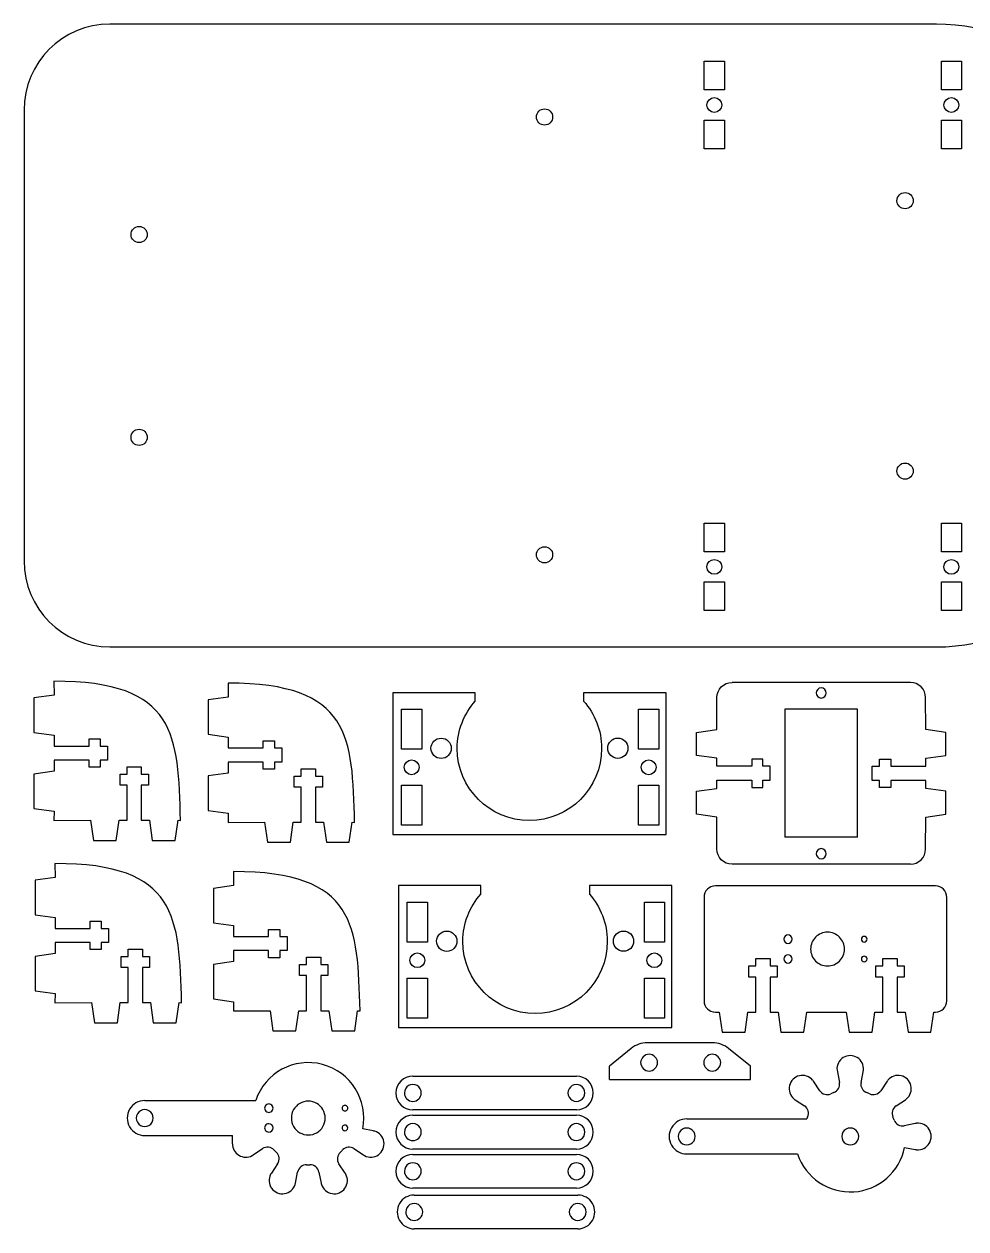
# Model space of a CAD drawing. Extents: x 4 to 392, y 56 to 295.
# Drawn here: x 4 to 189.8, y 55.8 to 293.5 of the extents above; entities that cross this region are included whole.
import ezdxf

# ---------------------------------------------------------------- set-up
doc = ezdxf.new("R2010")
doc.units = 0
doc.layers.get('0').update_dxf_attribs({"linetype": 'CONTINUOUS'})

msp = doc.modelspace()

# ---------------------------------------------------------------- linework, layer by layer
at = {"color": 7}
for points in [[(20.956439, 293.491315), (20.956439, 293.491315)], [(142.147037, 286.171994), (142.147037, 280.517844), (138.185111, 280.517844), (138.185111, 286.171994), (142.147037, 286.171994)], [(188.90942, 286.171994), (188.90942, 280.517844), (184.947494, 280.517844), (184.947494, 286.171994), (188.90942, 286.171994)], [(4.023105, 276.505064), (4.023105, 187.622703)], [(140.166068, 276.068653), (140.166068, 276.068653)], [(186.928452, 276.068653), (186.928452, 276.068653)], [(108.27872, 275.165407), (108.27872, 275.165407), (108.27872, 275.165407)], [(142.147037, 274.55866), (142.147037, 268.904513), (138.185111, 268.904513), (138.185111, 274.55866), (142.147037, 274.55866)], [(188.90942, 274.55866), (188.90942, 268.904513), (184.947494, 268.904513), (184.947494, 274.55866), (188.90942, 274.55866)], [(179.398709, 258.655407), (179.398709, 258.655407), (179.398709, 258.655407)], [(26.713857, 250.385407), (26.713857, 250.385407)], [(26.713857, 210.385399), (26.713857, 210.385399)], [(179.398709, 205.315408), (179.398709, 205.315408), (179.398709, 205.315408)], [(142.147037, 195.06936), (142.147037, 189.41521), (138.185111, 189.41521), (138.185111, 195.06936), (142.147037, 195.06936)], [(188.90942, 195.06936), (188.90942, 189.41521), (184.947494, 189.41521), (184.947494, 195.06936), (188.90942, 195.06936)], [(108.27872, 188.805409), (108.27872, 188.805409)], [(108.27872, 188.805409), (108.27872, 188.805409)], [(142.147037, 183.456025), (142.147037, 177.801878), (138.185111, 177.801878), (138.185111, 183.456025), (142.147037, 183.456025)], [(140.166068, 184.966019), (140.166068, 184.966019)], [(188.90942, 183.456025), (188.90942, 177.801878), (184.947494, 177.801878), (184.947494, 183.456025), (188.90942, 183.456025)], [(186.928452, 184.966019), (186.928452, 184.966019)], [(9.898436, 163.875351), (9.926726, 161.129803), (5.966798, 160.565358), (5.966798, 153.783206), (9.926726, 153.218761), (9.926636, 151.084456), (16.84999, 151.084456), (16.84999, 152.486747), (19.046031, 152.486747), (19.046031, 151.084456), (20.49242, 151.084456), (20.49242, 148.288692), (19.046031, 148.288692), (19.046031, 146.8864), (16.84999, 146.8864), (16.84999, 148.288692), (9.926636, 148.288692), (9.926636, 146.127843), (5.966798, 145.563483), (5.966798, 138.781334), (9.926726, 138.216889), (9.898436, 136.411897), (17.121569, 136.437269), (17.686014, 132.477336), (22.210389, 132.477336), (22.774833, 136.437269), (24.344694, 136.437179), (24.344694, 143.360533), (22.942403, 143.360533), (22.942403, 145.556575), (24.344694, 145.556575), (24.344694, 147.002964), (27.140458, 147.002964), (27.140458, 145.556575), (28.54275, 145.556575), (28.54275, 143.360533), (27.140458, 143.360533), (27.140458, 136.437179), (28.736863, 136.437179), (29.301223, 132.477336), (33.825595, 132.477336), (34.390039, 136.437269), (34.876969, 136.411892)], [(44.246405, 163.491269), (44.274695, 160.745721), (40.314764, 160.181277), (40.314764, 153.399124), (44.274695, 152.834679), (44.274605, 150.700374), (51.197959, 150.700374), (51.197959, 152.102665), (53.394, 152.102665), (53.394, 150.700374), (54.840389, 150.700374), (54.840389, 147.90461), (53.394, 147.90461), (53.394, 146.502318), (51.197959, 146.502318), (51.197959, 147.90461), (44.274605, 147.90461), (44.274605, 145.743761), (40.314764, 145.179402), (40.314764, 138.397252), (44.274695, 137.832807), (44.246405, 136.027815), (51.469538, 136.053187), (52.033983, 132.093254), (56.558358, 132.093254), (57.122802, 136.053187), (58.692663, 136.053097), (58.692663, 142.976451), (57.290372, 142.976451), (57.290372, 145.172493), (58.692663, 145.172493), (58.692663, 146.618882), (61.488427, 146.618882), (61.488427, 145.172493), (62.890719, 145.172493), (62.890719, 142.976451), (61.488427, 142.976451), (61.488427, 136.053097), (63.084831, 136.053097), (63.649191, 132.093254), (68.173563, 132.093254), (68.738008, 136.053187), (69.224937, 136.02781)], [(76.75508, 161.60835), (76.75508, 133.606614), (130.659528, 133.606614), (130.659528, 161.60835), (114.396472, 161.60835), (114.396472, 159.950295)], [(92.991678, 159.950295), (92.991678, 161.60835), (76.75508, 161.60835)], [(178.84484, 163.636653), (143.668702, 163.636653)], [(140.6687, 130.777898), (140.637429, 137.073045), (136.677485, 137.63749), (136.677485, 142.161851), (140.637316, 142.72621), (140.637316, 144.322629), (147.560679, 144.322629), (147.560679, 142.920323), (149.756735, 142.920323), (149.756735, 144.322629), (151.203124, 144.322629), (151.203124, 147.118378), (149.756735, 147.118378), (149.756735, 148.520684), (147.560679, 148.520684), (147.560679, 147.118378), (140.637316, 147.118378), (140.637429, 148.688239), (136.677485, 149.252684), (136.677485, 153.777073), (140.637429, 154.341517), (140.6687, 160.636653)], [(161.259794, 160.55933), (161.259794, 160.55933)], [(181.84484, 130.777898), (181.882093, 137.073034), (185.842038, 137.637478), (185.842038, 142.161867), (181.882093, 142.726312), (181.882206, 144.296173), (174.958843, 144.296173), (174.958843, 142.893867), (172.762788, 142.893867), (172.762788, 144.296173), (171.316399, 144.296173), (171.316399, 147.091923), (172.762788, 147.091923), (172.762788, 148.494229), (174.958843, 148.494229), (174.958843, 147.091923), (181.882206, 147.091923), (181.882206, 148.688341), (185.842038, 149.252701), (185.842038, 153.777062), (181.882093, 154.341506), (181.844843, 160.636653)], [(82.446334, 158.357032), (82.446334, 150.445104), (78.484408, 150.445104), (78.484408, 158.357032), (82.446334, 158.357032)], [(129.206207, 158.357032), (129.206207, 150.445104), (125.244281, 150.445104), (125.244281, 158.357032), (129.206207, 158.357032)], [(168.435491, 158.334304), (154.08404, 158.334304)], [(154.08404, 158.334304), (154.08404, 133.080236)], [(86.271261, 152.638975), (86.271261, 152.638975)], [(121.143347, 152.656614), (121.143347, 152.656614)], [(80.465366, 145.431468), (80.465366, 145.431468)], [(127.225239, 145.431468), (127.225239, 145.431468)], [(82.446334, 143.357031), (82.446334, 135.445106), (78.484408, 135.445106), (78.484408, 143.357031), (82.446334, 143.357031)], [(129.206207, 143.357031), (129.206207, 135.445106), (125.244281, 135.445106), (125.244281, 143.357031), (129.206207, 143.357031)], [(168.435491, 133.080236), (154.08404, 133.080236)], [(161.259794, 128.852682), (161.259794, 128.852682)], [(10.105775, 127.910986), (10.134065, 125.165438), (6.174134, 124.600993), (6.174134, 117.818841), (10.134065, 117.254396), (10.133974, 115.120091), (17.057328, 115.120091), (17.057328, 116.522382), (19.25337, 116.522382), (19.25337, 115.120091), (20.699759, 115.120091), (20.699759, 112.324327), (19.25337, 112.324327), (19.25337, 110.922035), (17.057328, 110.922035), (17.057328, 112.324327), (10.133974, 112.324327), (10.133974, 110.163478), (6.174134, 109.599118), (6.174134, 102.816968), (10.134065, 102.252524), (10.105775, 100.447532), (17.328908, 100.472904), (17.893352, 96.512971), (22.417727, 96.512971), (22.982172, 100.472904), (24.552033, 100.472814), (24.552033, 107.396168), (23.149741, 107.396168), (23.149741, 109.592209), (24.552033, 109.592209), (24.552033, 111.038598), (27.347797, 111.038598), (27.347797, 109.592209), (28.750088, 109.592209), (28.750088, 107.396168), (27.347797, 107.396168), (27.347797, 100.472814), (28.9442, 100.472814), (29.50856, 96.512971), (34.032932, 96.512971), (34.597377, 100.472904), (35.084306, 100.447527)], [(45.311181, 126.318982), (45.339471, 123.573433), (41.379541, 123.008989), (41.379541, 116.226836), (45.339471, 115.662392), (45.339381, 113.528086), (52.262735, 113.528086), (52.262735, 114.930378), (54.458777, 114.930378), (54.458777, 113.528086), (55.905166, 113.528086), (55.905166, 110.732322), (54.458777, 110.732322), (54.458777, 109.330031), (52.262735, 109.330031), (52.262735, 110.732322), (45.339381, 110.732322), (45.339381, 108.571474), (41.379541, 108.007114), (41.379541, 101.224964), (45.339471, 100.66052), (45.311181, 98.855528), (52.534315, 98.8809), (53.098759, 94.920966), (57.623134, 94.920966), (58.187579, 98.8809), (59.75744, 98.880809), (59.75744, 105.804164), (58.355148, 105.804164), (58.355148, 108.000205), (59.75744, 108.000205), (59.75744, 109.446594), (62.553204, 109.446594), (62.553204, 108.000205), (63.955495, 108.000205), (63.955495, 105.804164), (62.553204, 105.804164), (62.553204, 98.880809), (64.149608, 98.880809), (64.713968, 94.920966), (69.23834, 94.920966), (69.802784, 98.8809), (70.289714, 98.855522)], [(178.84484, 127.777898), (143.668702, 127.777898)], [(77.875841, 123.549679), (77.875841, 95.547943), (131.780288, 95.547943), (131.780288, 123.549679), (115.517233, 123.549679), (115.517233, 121.891623)], [(94.112438, 121.891623), (94.112438, 123.549679), (77.875841, 123.549679)], [(138.137175, 121.24281), (138.137175, 100.831595)], [(183.772536, 123.483239), (140.39388, 123.483239)], [(186.029242, 100.831595), (186.029242, 121.24281)], [(83.567095, 120.29836), (83.567095, 112.386432), (79.605169, 112.386432), (79.605169, 120.29836), (83.567095, 120.29836)], [(130.326968, 120.29836), (130.326968, 112.386432), (126.365042, 112.386432), (126.365042, 120.29836), (130.326968, 120.29836)], [(87.392022, 114.580304), (87.392022, 114.580304)], [(122.264108, 114.597943), (122.264108, 114.597943)], [(162.500516, 114.374746), (162.500516, 114.374746)], [(154.712904, 113.818488), (154.712904, 113.818488)], [(169.73184, 113.540358), (169.73184, 113.540358)], [(154.712904, 109.924688), (154.712904, 109.924688)], [(169.73184, 109.646561), (169.73184, 109.646561)], [(81.586126, 107.372797), (81.586126, 107.372797)], [(128.346, 107.372797), (128.346, 107.372797)], [(140.39388, 98.591169), (141.133218, 98.596079), (141.697662, 94.636106), (146.222051, 94.636106), (146.786496, 98.596079), (148.356357, 98.595938), (148.356357, 105.519301), (146.954051, 105.519301), (146.954051, 107.715385), (148.356357, 107.715385), (148.356357, 109.161774), (151.152106, 109.161774), (151.152106, 107.715385), (152.554412, 107.715385), (152.554412, 105.519301), (151.152106, 105.519301), (151.152106, 98.595938), (152.748525, 98.595938), (153.312884, 94.636106), (157.837245, 94.636106), (158.40169, 98.596079), (166.199885, 98.596068), (166.764329, 94.636095), (171.288718, 94.636095), (171.853163, 98.596068), (173.423024, 98.595927), (173.423024, 105.51929), (172.020718, 105.51929), (172.020718, 107.715374), (173.423024, 107.715374), (173.423024, 109.161762), (176.218774, 109.161762), (176.218774, 107.715374), (177.62108, 107.715374), (177.62108, 105.51929), (176.218774, 105.51929), (176.218774, 98.595927), (177.815192, 98.595927), (178.379552, 94.636095), (182.903913, 94.636095), (183.468357, 98.596068), (183.772536, 98.591169)], [(83.567095, 105.298359), (83.567095, 97.386434), (79.605169, 97.386434), (79.605169, 105.298359), (83.567095, 105.298359)], [(130.326968, 105.298359), (130.326968, 97.386434), (126.365042, 97.386434), (126.365042, 105.298359), (130.326968, 105.298359)], [(123.771412, 91.437847), (119.463648, 87.923687)], [(139.804148, 92.564916), (126.935998, 92.564916)], [(147.276501, 87.923687), (142.968737, 91.437847)], [(127.306872, 90.306512), (127.306872, 90.306512)], [(139.767028, 90.306512), (139.767028, 90.306512)], [(80.701772, 85.989968), (112.96468, 85.989968)], [(119.463648, 85.333575), (119.463648, 87.923687)], [(147.276501, 85.333575), (147.276501, 87.923687)], [(164.37448, 87.167907), (164.851458, 84.711527)], [(169.112994, 84.711527), (169.589972, 87.167907)], [(119.463648, 85.333575), (147.276501, 85.333575)], [(160.964812, 83.101624), (159.73053, 84.954001)], [(174.233922, 84.954001), (172.99964, 83.101624)], [(27.816559, 81.162464), (49.700417, 81.162464)], [(60.079506, 81.045663), (60.079506, 81.045663)], [(82.370543, 82.652425), (82.370543, 82.652425)], [(114.633451, 82.652425), (114.633451, 82.652425)], [(156.099075, 81.322546), (157.951452, 80.088264)], [(176.013003, 80.088264), (177.86538, 81.322546)], [(27.816598, 79.376892), (27.816598, 79.376892)], [(52.291906, 80.489406), (52.291906, 80.489406)], [(67.310847, 80.211276), (67.310847, 80.211276)], [(112.96468, 79.314885), (80.701772, 79.314885)], [(52.291906, 76.595606), (52.291906, 76.595606)], [(67.310847, 76.317479), (67.310847, 76.317479)], [(80.701772, 78.267868), (112.96468, 78.267868)], [(134.719308, 77.525232), (158.40618, 77.525232)], [(179.805499, 76.638678), (177.622903, 76.201618)], [(27.816559, 74.253751), (45.138442, 74.253751)], [(45.138481, 72.604092), (45.138481, 74.253765)], [(72.909289, 75.173214), (70.810806, 75.58783)], [(82.370543, 74.930325), (82.370543, 74.930325)], [(114.633451, 74.930325), (114.633451, 74.930325)], [(134.719308, 75.739648), (134.719308, 75.739648)], [(166.982216, 75.739648), (166.982216, 75.739648)], [(49.214972, 70.428489), (51.064171, 71.667523)], [(69.094759, 71.667523), (70.943961, 70.428489)], [(112.96468, 71.592785), (80.701772, 71.592785)], [(177.708086, 71.923025), (179.805499, 71.503024)], [(80.701772, 70.545769), (112.96468, 70.545769)], [(134.719308, 70.616519), (156.603167, 70.616519)], [(54.038881, 68.692813), (52.799849, 66.843612)], [(57.544575, 64.878281), (57.976028, 67.061995)], [(62.182903, 67.061995), (62.614356, 64.878281)], [(67.359081, 66.843612), (66.12005, 68.692813)], [(82.370543, 67.208229), (82.370543, 67.208229)], [(114.633451, 67.208229), (114.633451, 67.208229)], [(112.96468, 63.870685), (80.701772, 63.870685)], [(80.975623, 62.514786), (113.238531, 62.514786)], [(82.644395, 59.177242), (82.644395, 59.177242)], [(114.907303, 59.177242), (114.907303, 59.177242)], [(113.238531, 55.839699), (80.975623, 55.839699)]]:
    msp.add_lwpolyline(points, dxfattribs=at)
for points in [[(20.956439, 293.491315), (11.575344, 293.491315), (4.023105, 285.916133), (4.023105, 276.505064)], [(183.97505, 293.491315), (129.635504, 293.491315), (75.295986, 293.491315), (20.956439, 293.491315)], [(223.503772, 257.349231), (223.503772, 277.371845), (203.997645, 293.491315), (183.97505, 293.491315)], [(138.706268, 277.528453), (138.706268, 278.334678), (139.359844, 278.988253), (140.166068, 278.988253)], [(140.166068, 278.988253), (140.972292, 278.988253), (141.625871, 278.334678), (141.625871, 277.528453)], [(185.468651, 277.528453), (185.468651, 278.334678), (186.122227, 278.988253), (186.928452, 278.988253)], [(186.928452, 278.988253), (187.734676, 278.988253), (188.388254, 278.334678), (188.388254, 277.528453)], [(105.07872, 275.165407), (105.07872, 276.049066), (105.795065, 276.765406), (106.67872, 276.765406)], [(105.07872, 275.165407), (105.07872, 276.049066), (105.795065, 276.765406), (106.67872, 276.765406)], [(106.67872, 276.765406), (107.562376, 276.765406), (108.27872, 276.049066), (108.27872, 275.165407)], [(106.67872, 276.765406), (107.562376, 276.765406), (108.27872, 276.049066), (108.27872, 275.165407)], [(140.166068, 276.068653), (139.359844, 276.068653), (138.706268, 276.722226), (138.706268, 277.528453)], [(141.625871, 277.528453), (141.625871, 276.722226), (140.972292, 276.068653), (140.166068, 276.068653)], [(186.928452, 276.068653), (186.122227, 276.068653), (185.468651, 276.722226), (185.468651, 277.528453)], [(188.388254, 277.528453), (188.388254, 276.722226), (187.734676, 276.068653), (186.928452, 276.068653)], [(106.67872, 273.565409), (105.795065, 273.565409), (105.07872, 274.281753), (105.07872, 275.165407)], [(106.67872, 273.565409), (105.795065, 273.565409), (105.07872, 274.281753), (105.07872, 275.165407)], [(108.27872, 275.165407), (108.27872, 274.281753), (107.562376, 273.565409), (106.67872, 273.565409)], [(108.27872, 275.165407), (108.27872, 274.281753), (107.562376, 273.565409), (106.67872, 273.565409)], [(176.198709, 258.655407), (176.198709, 259.539062), (176.915059, 260.255407), (177.798709, 260.255407)], [(176.198709, 258.655407), (176.198709, 259.539062), (176.915059, 260.255407), (177.798709, 260.255407)], [(177.798709, 260.255407), (178.682369, 260.255407), (179.398709, 259.539062), (179.398709, 258.655407)], [(177.798709, 260.255407), (178.682369, 260.255407), (179.398709, 259.539062), (179.398709, 258.655407)], [(177.798709, 257.055407), (176.915059, 257.055407), (176.198709, 257.771751), (176.198709, 258.655407)], [(177.798709, 257.055407), (176.915059, 257.055407), (176.198709, 257.771751), (176.198709, 258.655407)], [(179.398709, 258.655407), (179.398709, 257.771751), (178.682369, 257.055407), (177.798709, 257.055407)], [(179.398709, 258.655407), (179.398709, 257.771751), (178.682369, 257.055407), (177.798709, 257.055407)], [(25.113857, 251.985407), (25.113857, 252.869063), (25.830201, 253.585407), (26.713857, 253.585407)], [(26.713857, 250.385407), (25.830201, 250.385407), (25.113857, 251.101752), (25.113857, 251.985407)], [(26.713857, 253.585407), (27.597513, 253.585407), (28.313857, 252.869063), (28.313857, 251.985407)], [(28.313857, 251.985407), (28.313857, 251.101752), (27.597513, 250.385407), (26.713857, 250.385407)], [(25.113857, 211.985399), (25.113857, 212.869055), (25.830201, 213.585399), (26.713857, 213.585399)], [(26.713857, 210.385399), (25.830201, 210.385399), (25.113857, 211.101744), (25.113857, 211.985399)], [(26.713857, 213.585399), (27.597513, 213.585399), (28.313857, 212.869055), (28.313857, 211.985399)], [(28.313857, 211.985399), (28.313857, 211.101744), (27.597513, 210.385399), (26.713857, 210.385399)], [(176.198709, 205.315408), (176.198709, 206.199063), (176.915059, 206.915408), (177.798709, 206.915408)], [(176.198709, 205.315408), (176.198709, 206.199063), (176.915059, 206.915408), (177.798709, 206.915408)], [(177.798709, 206.915408), (178.682369, 206.915408), (179.398709, 206.199063), (179.398709, 205.315408)], [(177.798709, 206.915408), (178.682369, 206.915408), (179.398709, 206.199063), (179.398709, 205.315408)], [(183.97505, 170.636453), (203.997616, 170.636453), (223.503772, 186.755922), (223.503772, 206.778536)], [(177.798709, 203.715408), (176.915059, 203.715408), (176.198709, 204.431752), (176.198709, 205.315408)], [(177.798709, 203.715408), (176.915059, 203.715408), (176.198709, 204.431752), (176.198709, 205.315408)], [(179.398709, 205.315408), (179.398709, 204.431752), (178.682369, 203.715408), (177.798709, 203.715408)], [(179.398709, 205.315408), (179.398709, 204.431752), (178.682369, 203.715408), (177.798709, 203.715408)], [(105.07872, 188.805409), (105.07872, 189.689065), (105.795065, 190.405409), (106.67872, 190.405409)], [(105.07872, 188.805409), (105.07872, 189.689065), (105.795065, 190.405409), (106.67872, 190.405409)], [(106.67872, 190.405409), (107.562376, 190.405409), (108.27872, 189.689065), (108.27872, 188.805409)], [(106.67872, 190.405409), (107.562376, 190.405409), (108.27872, 189.689065), (108.27872, 188.805409)], [(106.67872, 187.205409), (105.795065, 187.205409), (105.07872, 187.921754), (105.07872, 188.805409)], [(106.67872, 187.205409), (105.795065, 187.205409), (105.07872, 187.921754), (105.07872, 188.805409)], [(108.27872, 188.805409), (108.27872, 187.921754), (107.562376, 187.205409), (106.67872, 187.205409)], [(108.27872, 188.805409), (108.27872, 187.921754), (107.562376, 187.205409), (106.67872, 187.205409)], [(138.706268, 186.425819), (138.706268, 187.232043), (139.359844, 187.885619), (140.166068, 187.885619)], [(140.166068, 187.885619), (140.972292, 187.885619), (141.625871, 187.232043), (141.625871, 186.425819)], [(185.468651, 186.425819), (185.468651, 187.232043), (186.122227, 187.885619), (186.928452, 187.885619)], [(186.928452, 187.885619), (187.734676, 187.885619), (188.388254, 187.232043), (188.388254, 186.425819)], [(4.023105, 187.622703), (4.023105, 178.211633), (11.575344, 170.636453), (20.956439, 170.636453)], [(140.166068, 184.966019), (139.359844, 184.966019), (138.706268, 185.619592), (138.706268, 186.425819)], [(141.625871, 186.425819), (141.625871, 185.619592), (140.972292, 184.966019), (140.166068, 184.966019)], [(186.928452, 184.966019), (186.122227, 184.966019), (185.468651, 185.619592), (185.468651, 186.425819)], [(188.388254, 186.425819), (188.388254, 185.619592), (187.734676, 184.966019), (186.928452, 184.966019)], [(20.956439, 170.636453), (75.295986, 170.636453), (129.635504, 170.636453), (183.97505, 170.636453)], [(34.876969, 136.411892), (34.414059, 153.140814), (34.228967, 163.903376), (9.898436, 163.875351)], [(69.224937, 136.02781), (68.762028, 152.756732), (68.576935, 163.519294), (44.246405, 163.491269)], [(140.6687, 160.636653), (140.6687, 162.298654), (142.00669, 163.636653), (143.668694, 163.636653)], [(161.259794, 162.561858), (160.73551, 162.561858), (160.258526, 162.084854), (160.258526, 161.560593)], [(162.261034, 161.560593), (162.261034, 162.084854), (161.78405, 162.561858), (161.259794, 162.561858)], [(181.844843, 160.636653), (181.844843, 162.298654), (180.506841, 163.636653), (178.84484, 163.636653)], [(89.446261, 150.628142), (89.446261, 154.208955), (90.810735, 157.447023), (92.991678, 159.950295)], [(114.396472, 159.950295), (116.577415, 157.447023), (117.941889, 154.208955), (117.941889, 150.628142)], [(160.258526, 161.560593), (160.258526, 161.036334), (160.73551, 160.55933), (161.259794, 160.55933)], [(161.259794, 160.55933), (161.78405, 160.55933), (162.261034, 161.036334), (162.261034, 161.560593)], [(168.435491, 133.080236), (168.435491, 141.498259), (168.435491, 149.916281), (168.435491, 158.334304)], [(84.278066, 150.636961), (84.278066, 151.741531), (85.166691, 152.638975), (86.271261, 152.638975)], [(86.271261, 152.638975), (87.375831, 152.638975), (88.273275, 151.741531), (88.273275, 150.636961)], [(119.141333, 150.6546), (119.141333, 151.75917), (120.038777, 152.656614), (121.143347, 152.656614)], [(121.143347, 152.656614), (122.247917, 152.656614), (123.136541, 151.75917), (123.136541, 150.6546)], [(86.271261, 148.634947), (85.166691, 148.634947), (84.278066, 149.532392), (84.278066, 150.636961)], [(88.273275, 150.636961), (88.273275, 149.532392), (87.375831, 148.634947), (86.271261, 148.634947)], [(103.698483, 136.384739), (95.828426, 136.384739), (89.446261, 142.758085), (89.446261, 150.628142)], [(117.941889, 150.628142), (117.941889, 142.758085), (111.568543, 136.384739), (103.698483, 136.384739)], [(121.143347, 148.652586), (120.038777, 148.652586), (119.141333, 149.55003), (119.141333, 150.6546)], [(123.136541, 150.6546), (123.136541, 149.55003), (122.247917, 148.652586), (121.143347, 148.652586)], [(79.005565, 146.891268), (79.005565, 147.697493), (79.659141, 148.351069), (80.465366, 148.351069)], [(80.465366, 148.351069), (81.27159, 148.351069), (81.925168, 147.697493), (81.925168, 146.891268)], [(125.765439, 146.891268), (125.765439, 147.697493), (126.419015, 148.351069), (127.225239, 148.351069)], [(127.225239, 148.351069), (128.031463, 148.351069), (128.685042, 147.697493), (128.685042, 146.891268)], [(80.465366, 145.431468), (79.659141, 145.431468), (79.005565, 146.085041), (79.005565, 146.891268)], [(81.925168, 146.891268), (81.925168, 146.085041), (81.27159, 145.431468), (80.465366, 145.431468)], [(127.225239, 145.431468), (126.419015, 145.431468), (125.765439, 146.085041), (125.765439, 146.891268)], [(128.685042, 146.891268), (128.685042, 146.085041), (128.031463, 145.431468), (127.225239, 145.431468)], [(143.668702, 127.777898), (142.006704, 127.777898), (140.6687, 129.1159), (140.6687, 130.777898)], [(161.259794, 130.855207), (160.735284, 130.855489), (160.257764, 130.378455), (160.257764, 129.853945)], [(162.261796, 129.853945), (162.261796, 130.378455), (161.784304, 130.855602), (161.259794, 130.855207)], [(178.844837, 127.777898), (180.506836, 127.777898), (181.84484, 129.1159), (181.84484, 130.777898)], [(160.257764, 129.853945), (160.257764, 129.329435), (160.735284, 128.852287), (161.259794, 128.852682)], [(161.259794, 128.852682), (161.784304, 128.8524), (162.261796, 129.329435), (162.261796, 129.853945)], [(35.084306, 100.447527), (34.621397, 117.176449), (34.436304, 127.93901), (10.105775, 127.910986)], [(70.289714, 98.855522), (69.826804, 115.584445), (69.641712, 126.347006), (45.311181, 126.318982)], [(90.567022, 112.56947), (90.567022, 116.150283), (91.931496, 119.388352), (94.112438, 121.891623)], [(115.517233, 121.891623), (117.698176, 119.388352), (119.06265, 116.150283), (119.06265, 112.56947)], [(140.39388, 123.483239), (139.143664, 123.483239), (138.137175, 122.484006), (138.137175, 121.24281)], [(186.029242, 121.24281), (186.029242, 122.484006), (185.022752, 123.483239), (183.772536, 123.483239)], [(85.398827, 112.57829), (85.398827, 113.68286), (86.287452, 114.580304), (87.392022, 114.580304)], [(87.392022, 114.580304), (88.496592, 114.580304), (89.394036, 113.68286), (89.394036, 112.57829)], [(120.262094, 112.595929), (120.262094, 113.700499), (121.159538, 114.597943), (122.264108, 114.597943)], [(122.264108, 114.597943), (123.368678, 114.597943), (124.257302, 113.700499), (124.257302, 112.595929)], [(162.500516, 114.374746), (161.626417, 114.37531), (160.757512, 114.015784), (160.139276, 113.39789)], [(164.861756, 113.39789), (164.24352, 114.015784), (163.374615, 114.375254), (162.500516, 114.374746)], [(87.392022, 110.576276), (86.287452, 110.576276), (85.398827, 111.47372), (85.398827, 112.57829)], [(89.394036, 112.57829), (89.394036, 111.47372), (88.496592, 110.576276), (87.392022, 110.576276)], [(104.819244, 98.326068), (96.949187, 98.326068), (90.567022, 104.699413), (90.567022, 112.56947)], [(119.06265, 112.56947), (119.06265, 104.699413), (112.689304, 98.326068), (104.819244, 98.326068)], [(122.264108, 110.593915), (121.159538, 110.593915), (120.262094, 111.491359), (120.262094, 112.595929)], [(124.257302, 112.595929), (124.257302, 111.491359), (123.368678, 110.593915), (122.264108, 110.593915)], [(154.712904, 113.818488), (154.276024, 113.818488), (153.878514, 113.420987), (153.878514, 112.984101)], [(153.878514, 112.984101), (153.878514, 112.547218), (154.276024, 112.149717), (154.712904, 112.149717)], [(155.547294, 112.984101), (155.547294, 113.420987), (155.149784, 113.818488), (154.712904, 113.818488)], [(154.712904, 112.149717), (155.149784, 112.149717), (155.547294, 112.547218), (155.547294, 112.984101)], [(160.139276, 113.39789), (159.521011, 112.779992), (159.161037, 111.911293), (159.161037, 111.037205)], [(165.839995, 111.037205), (165.839995, 111.911293), (165.480021, 112.779992), (164.861756, 113.39789)], [(169.73184, 113.540358), (169.440191, 113.540923), (169.174394, 113.275755), (169.174394, 112.984101)], [(169.174394, 112.984101), (169.174394, 112.69245), (169.440191, 112.427223), (169.73184, 112.427847)], [(170.289285, 112.984101), (170.289285, 113.275755), (170.023488, 113.540982), (169.73184, 113.540358)], [(169.73184, 112.427847), (170.023488, 112.427282), (170.289285, 112.69245), (170.289285, 112.984101)], [(80.126326, 108.832597), (80.126326, 109.638821), (80.779902, 110.292397), (81.586126, 110.292397)], [(81.586126, 110.292397), (82.392351, 110.292397), (83.045929, 109.638821), (83.045929, 108.832597)], [(126.8862, 108.832597), (126.8862, 109.638821), (127.539775, 110.292397), (128.346, 110.292397)], [(128.346, 110.292397), (129.152224, 110.292397), (129.805803, 109.638821), (129.805803, 108.832597)], [(154.712904, 109.924688), (154.275573, 109.925535), (153.87716, 109.527644), (153.87716, 109.090304)], [(155.545911, 109.090304), (155.545911, 109.526729), (155.149333, 109.923971), (154.712904, 109.924688)], [(159.161037, 111.037205), (159.161037, 110.163115), (159.521011, 109.294415), (160.139276, 108.676518)], [(164.861756, 108.676518), (165.480021, 109.294415), (165.839995, 110.163115), (165.839995, 111.037205)], [(169.73184, 109.646561), (169.440586, 109.646561), (169.17558, 109.38156), (169.17558, 109.090304)], [(170.2881, 109.090304), (170.2881, 109.38156), (170.023093, 109.646561), (169.73184, 109.646561)], [(81.586126, 107.372797), (80.779902, 107.372797), (80.126326, 108.02637), (80.126326, 108.832597)], [(83.045929, 108.832597), (83.045929, 108.02637), (82.392351, 107.372797), (81.586126, 107.372797)], [(128.346, 107.372797), (127.539775, 107.372797), (126.8862, 108.02637), (126.8862, 108.832597)], [(129.805803, 108.832597), (129.805803, 108.02637), (129.152224, 107.372797), (128.346, 107.372797)], [(153.87716, 109.090304), (153.87716, 108.652964), (154.275573, 108.2552), (154.712904, 108.255919)], [(154.712904, 108.255919), (155.149333, 108.256766), (155.545911, 108.653878), (155.545911, 109.090304)], [(160.139276, 108.676518), (160.757512, 108.058624), (161.626417, 107.699154), (162.500516, 107.699662)], [(162.500516, 107.699662), (163.374615, 107.699098), (164.24352, 108.058624), (164.861756, 108.676518)], [(169.17558, 109.090304), (169.17558, 108.799048), (169.440586, 108.534047), (169.73184, 108.534047)], [(169.73184, 108.534047), (170.023093, 108.534047), (170.2881, 108.799048), (170.2881, 109.090304)], [(138.137175, 100.831595), (138.137175, 99.590399), (139.143664, 98.591169), (140.39388, 98.591169)], [(183.772536, 98.591169), (185.022752, 98.591169), (186.029242, 99.590399), (186.029242, 100.831595)], [(126.936, 92.564916), (125.794084, 92.564916), (124.656249, 92.159676), (123.771412, 91.437847)], [(142.968737, 91.437847), (142.0839, 92.159676), (140.946065, 92.564916), (139.804148, 92.564916)], [(62.872385, 88.284381), (57.290277, 89.758452), (51.523649, 86.640506), (49.700457, 81.162478)], [(70.810845, 75.587844), (71.929926, 81.251807), (68.454493, 86.81031), (62.872385, 88.284381)], [(127.306872, 90.306512), (126.432544, 90.307358), (125.636421, 89.512067), (125.636421, 88.63774)], [(125.636421, 88.63774), (125.636421, 87.763416), (126.432544, 86.968091), (127.306872, 86.968971)], [(128.973961, 88.63774), (128.973961, 89.510947), (128.180078, 90.305631), (127.306872, 90.306512)], [(127.306872, 86.968971), (128.180078, 86.969818), (128.973961, 87.764536), (128.973961, 88.63774)], [(139.767028, 90.306512), (138.892701, 90.307358), (138.096577, 89.512067), (138.096577, 88.63774)], [(138.096577, 88.63774), (138.096577, 87.763416), (138.892701, 86.968091), (139.767028, 86.968971)], [(141.434117, 88.63774), (141.434117, 89.510947), (140.640235, 90.305631), (139.767028, 90.306512)], [(139.767028, 86.968971), (140.640235, 86.969818), (141.434117, 87.764536), (141.434117, 88.63774)], [(165.60395, 89.635087), (164.759441, 89.112371), (164.283303, 88.156904), (164.37448, 87.167907)], [(168.360502, 89.635087), (167.515992, 90.157803), (166.44846, 90.157803), (165.60395, 89.635087)], [(169.589972, 87.167907), (169.68115, 88.156904), (169.205012, 89.112371), (168.360502, 89.635087)], [(80.701772, 85.989968), (78.859256, 85.988896), (77.366171, 84.494942), (77.366171, 82.652426)], [(116.300281, 82.652426), (116.300281, 84.494942), (114.807195, 85.988896), (112.96468, 85.989968)], [(156.951234, 86.051028), (155.984455, 85.823486), (155.229593, 85.068624), (155.002051, 84.101845)], [(159.565165, 85.175822), (158.930313, 85.939627), (157.918012, 86.278569), (156.951234, 86.051028)], [(177.013221, 86.051028), (176.046443, 86.278569), (175.034142, 85.939627), (174.39929, 85.175822)], [(178.962404, 84.101845), (178.734862, 85.068624), (177.98, 85.823486), (177.013221, 86.051028)], [(79.866864, 84.099136), (79.350278, 83.800635), (79.032354, 83.249051), (79.033003, 82.652425)], [(81.536683, 84.099136), (81.020097, 84.397637), (80.383449, 84.397637), (79.866864, 84.099136)], [(82.370543, 82.652425), (82.371193, 83.249051), (82.053269, 83.800635), (81.536683, 84.099136)], [(112.130294, 84.097623), (111.613974, 83.799526), (111.295908, 83.248619), (111.295908, 82.652425)], [(113.799065, 84.097623), (113.282746, 84.395721), (112.646614, 84.395721), (112.130294, 84.097623)], [(114.633451, 82.652425), (114.633451, 83.248619), (114.315385, 83.799526), (113.799065, 84.097623)], [(155.002051, 84.101845), (154.77451, 83.135067), (155.113452, 82.122766), (155.877257, 81.487914)], [(159.586416, 85.149914), (159.579388, 85.158595), (159.572304, 85.167231), (159.565165, 85.175822)], [(159.73053, 84.954001), (159.685552, 85.021504), (159.637463, 85.08688), (159.586416, 85.149919)], [(163.749936, 82.733025), (164.553018, 83.032695), (165.019763, 83.871041), (164.851458, 84.711527)], [(169.112994, 84.711527), (168.944689, 83.871041), (169.411436, 83.032694), (170.214519, 82.733025)], [(174.378039, 85.149919), (174.326991, 85.08688), (174.278901, 85.021504), (174.233922, 84.954001)], [(174.399279, 85.175847), (174.39214, 85.167256), (174.385056, 85.15862), (174.378027, 85.149939)], [(178.087198, 81.487914), (178.851003, 82.122766), (179.189945, 83.135067), (178.962404, 84.101845)], [(27.816598, 81.162478), (26.582476, 81.162478), (25.442099, 80.504081), (24.825038, 79.4353)], [(60.079506, 81.045663), (58.886655, 81.046357), (57.784118, 80.410377), (57.187492, 79.377453)], [(62.97152, 79.377453), (62.374894, 80.410377), (61.272357, 81.046357), (60.079506, 81.045663)], [(77.366171, 82.652426), (77.366171, 80.809911), (78.859256, 79.315956), (80.701772, 79.314885)], [(79.033003, 82.652425), (79.034005, 81.731498), (79.780845, 80.985469), (80.701773, 80.985469)], [(80.701773, 80.985469), (81.622701, 80.985469), (82.369541, 81.731498), (82.370543, 82.652425)], [(111.295908, 82.652425), (111.295908, 82.05623), (111.613974, 81.505324), (112.130294, 81.207226)], [(112.130294, 81.207226), (112.646614, 80.909129), (113.282746, 80.909129), (113.799065, 81.207226)], [(112.96468, 79.314885), (114.807195, 79.315956), (116.300281, 80.809911), (116.300281, 82.652426)], [(113.799065, 81.207226), (114.315385, 81.505324), (114.633451, 82.05623), (114.633451, 82.652425)], [(155.877252, 81.487908), (155.885842, 81.480769), (155.894478, 81.473685), (155.90316, 81.466657)], [(155.90316, 81.466662), (155.966198, 81.415615), (156.031573, 81.367525), (156.099075, 81.322546)], [(160.964812, 83.101624), (161.440116, 82.388302), (162.362956, 82.125542), (163.142718, 82.481508)], [(163.749936, 82.733025), (163.544613, 82.656409), (163.342079, 82.572517), (163.142718, 82.481508)], [(170.821734, 82.481508), (170.622374, 82.572517), (170.419841, 82.656409), (170.214519, 82.733025)], [(170.821734, 82.481508), (171.601496, 82.125542), (172.524336, 82.388302), (172.99964, 83.101624)], [(177.86538, 81.322546), (177.932882, 81.367525), (177.998257, 81.415615), (178.061295, 81.466662)], [(178.061284, 81.466682), (178.069965, 81.473711), (178.078602, 81.480795), (178.087192, 81.487934)], [(24.825038, 79.4353), (24.207977, 78.366518), (24.207977, 77.049725), (24.825038, 75.980943)], [(26.3714, 78.542506), (26.073302, 78.026186), (26.073302, 77.390054), (26.3714, 76.873734)], [(27.816598, 79.376892), (27.220404, 79.376892), (26.669497, 79.058826), (26.3714, 78.542506)], [(29.261797, 78.542506), (28.9637, 79.058826), (28.412793, 79.376892), (27.816598, 79.376892)], [(29.261797, 76.873734), (29.559894, 77.390054), (29.559894, 78.026186), (29.261797, 78.542506)], [(51.569306, 80.072213), (51.420258, 79.814053), (51.420258, 79.495987), (51.569306, 79.237827)], [(52.291906, 80.489406), (51.993808, 80.489406), (51.718355, 80.330373), (51.569306, 80.072213)], [(51.569306, 79.237827), (51.718355, 78.979667), (51.993808, 78.820634), (52.291906, 78.820634)], [(53.014505, 80.072213), (52.865456, 80.330373), (52.590003, 80.489406), (52.291906, 80.489406)], [(52.291906, 78.820634), (52.590003, 78.820634), (52.865456, 78.979667), (53.014505, 79.237827)], [(53.014505, 79.237827), (53.163554, 79.495987), (53.163554, 79.814053), (53.014505, 80.072213)], [(57.187492, 79.377453), (56.590866, 78.344529), (56.590866, 77.071714), (57.187492, 76.03879)], [(62.97152, 76.03879), (63.568146, 77.071714), (63.568146, 78.344529), (62.97152, 79.377453)], [(66.828124, 79.933492), (66.728493, 79.761211), (66.728493, 79.548829), (66.828124, 79.376549)], [(67.310847, 80.211276), (67.111832, 80.211701), (66.927754, 80.105773), (66.828124, 79.933492)], [(66.828124, 79.376549), (66.927754, 79.204268), (67.111832, 79.098339), (67.310847, 79.098764)], [(67.79357, 79.933492), (67.69394, 80.105773), (67.509861, 80.211701), (67.310847, 80.211276)], [(67.310847, 79.098764), (67.509861, 79.098339), (67.69394, 79.204268), (67.79357, 79.376549)], [(67.79357, 79.376549), (67.8932, 79.548829), (67.8932, 79.761211), (67.79357, 79.933492)], [(158.571571, 77.910358), (158.927536, 78.690121), (158.664775, 79.612961), (157.951452, 80.088264)], [(176.013003, 80.088264), (175.29968, 79.612961), (175.036919, 78.690121), (175.392884, 77.910358)], [(26.3714, 76.873734), (26.669497, 76.357415), (27.220404, 76.039349), (27.816598, 76.039349)], [(27.816598, 76.039349), (28.412793, 76.039349), (28.9637, 76.357415), (29.261797, 76.873734)], [(51.568163, 76.17881), (51.418809, 75.920449), (51.418809, 75.601994), (51.568163, 75.343632)], [(52.291906, 76.595606), (51.993482, 76.596097), (51.717517, 76.437171), (51.568163, 76.17881)], [(53.124919, 75.761221), (53.124919, 76.221504), (52.752188, 76.594849), (52.291906, 76.595606)], [(67.310847, 76.317479), (67.112115, 76.317479), (66.92848, 76.211457), (66.829114, 76.03935)], [(67.867104, 75.761221), (67.867104, 76.068434), (67.618059, 76.317478), (67.310847, 76.317479)], [(80.701772, 78.267868), (78.859256, 78.266797), (77.366171, 76.772842), (77.366171, 74.930327)], [(79.866864, 76.377036), (79.350278, 76.078536), (79.032354, 75.526952), (79.033003, 74.930325)], [(81.536683, 76.377036), (81.020097, 76.675537), (80.383449, 76.675537), (79.866864, 76.377036)], [(82.370543, 74.930325), (82.371193, 75.526952), (82.053269, 76.078536), (81.536683, 76.377036)], [(112.130294, 76.375524), (111.613974, 76.077426), (111.295908, 75.52652), (111.295908, 74.930325)], [(113.799065, 76.375524), (113.282746, 76.673621), (112.646614, 76.673621), (112.130294, 76.375524)], [(116.300281, 74.930327), (116.300281, 76.772842), (114.807195, 78.266797), (112.96468, 78.267868)], [(114.633451, 74.930325), (114.633451, 75.52652), (114.315385, 76.077426), (113.799065, 76.375524)], [(134.719308, 77.525232), (133.485186, 77.525232), (132.344809, 76.866835), (131.727748, 75.798053)], [(158.571571, 77.910358), (158.513541, 77.78324), (158.4584, 77.654823), (158.406191, 77.525206)], [(175.644401, 77.30314), (175.567785, 77.508463), (175.483893, 77.710997), (175.392884, 77.910358)], [(175.644401, 77.30314), (175.944071, 76.500058), (176.782418, 76.033313), (177.622903, 76.201618)], [(180.045939, 76.675308), (179.965268, 76.666828), (179.885035, 76.654605), (179.805499, 76.638678)], [(180.079277, 76.678616), (180.068156, 76.677586), (180.057041, 76.676486), (180.045933, 76.675314)], [(182.546463, 75.449126), (182.023747, 76.293635), (181.06828, 76.769773), (180.079283, 76.678596)], [(24.825038, 75.980943), (25.442099, 74.912162), (26.582476, 74.253765), (27.816598, 74.253765)], [(51.568163, 75.343632), (51.717517, 75.085271), (51.993482, 74.926346), (52.291906, 74.926837)], [(52.291906, 74.926837), (52.752188, 74.927594), (53.124919, 75.300939), (53.124919, 75.761221)], [(57.187492, 76.03879), (57.784118, 75.005866), (58.886655, 74.369886), (60.079506, 74.37058)], [(60.079506, 74.37058), (61.272357, 74.369886), (62.374894, 75.005866), (62.97152, 76.03879)], [(66.829114, 76.03935), (66.729748, 75.867243), (66.729748, 75.655199), (66.829114, 75.483093)], [(66.829114, 75.483093), (66.92848, 75.310986), (67.112115, 75.204964), (67.310847, 75.204964)], [(67.310847, 75.204964), (67.618059, 75.204964), (67.867104, 75.454009), (67.867104, 75.761221)], [(73.145444, 75.115045), (73.067669, 75.138082), (72.988866, 75.157492), (72.909289, 75.173214)], [(73.177527, 75.105343), (73.16686, 75.108647), (73.156172, 75.111883), (73.145464, 75.115051)], [(74.986398, 73.025292), (74.826649, 74.005555), (74.126118, 74.811091), (73.177507, 75.105323)], [(77.366171, 74.930327), (77.366171, 73.087811), (78.859256, 71.593857), (80.701772, 71.592785)], [(79.033003, 74.930325), (79.034005, 74.009398), (79.780845, 73.26337), (80.701773, 73.26337)], [(80.701773, 73.26337), (81.622701, 73.26337), (82.369541, 74.009398), (82.370543, 74.930325)], [(111.295908, 74.930325), (111.295908, 74.334131), (111.613974, 73.783224), (112.130294, 73.485127)], [(112.96468, 71.592785), (114.807195, 71.593857), (116.300281, 73.087811), (116.300281, 74.930327)], [(113.799065, 73.485127), (114.315385, 73.783224), (114.633451, 74.334131), (114.633451, 74.930325)], [(131.727748, 75.798053), (131.110687, 74.729272), (131.110687, 73.412479), (131.727748, 72.343697)], [(133.27411, 74.905263), (132.976012, 74.388943), (132.976012, 73.752811), (133.27411, 73.236491)], [(134.719308, 75.739648), (134.123114, 75.739648), (133.572207, 75.421582), (133.27411, 74.905263)], [(136.164507, 74.905263), (135.86641, 75.421582), (135.315503, 75.739648), (134.719308, 75.739648)], [(136.164507, 73.236491), (136.462604, 73.752811), (136.462604, 74.388943), (136.164507, 74.905263)], [(165.537018, 74.905263), (165.23892, 74.388943), (165.23892, 73.752811), (165.537018, 73.236491)], [(166.982216, 75.739648), (166.386022, 75.739648), (165.835115, 75.421582), (165.537018, 74.905263)], [(168.427415, 74.905263), (168.129317, 75.421582), (167.578411, 75.739648), (166.982216, 75.739648)], [(168.427415, 73.236491), (168.725512, 73.752811), (168.725512, 74.388943), (168.427415, 74.905263)], [(182.546463, 72.692574), (183.06918, 73.537084), (183.06918, 74.604616), (182.546463, 75.449126)], [(45.138442, 72.604078), (45.138441, 71.686673), (45.618501, 70.836159), (46.403909, 70.362066)], [(53.313604, 71.40699), (52.729418, 72.034262), (51.776271, 72.144657), (51.064171, 71.667523)], [(53.313604, 71.40699), (53.462961, 71.246616), (53.617974, 71.091604), (53.778348, 70.942246)], [(66.380583, 70.942246), (66.540957, 71.091604), (66.695969, 71.246616), (66.845327, 71.40699)], [(69.094759, 71.667523), (68.38266, 72.144657), (67.429512, 72.034262), (66.845327, 71.40699)], [(73.931509, 70.478564), (74.737619, 71.058755), (75.146147, 72.045029), (74.986398, 73.025292)], [(112.130294, 73.485127), (112.646614, 73.187029), (113.282746, 73.187029), (113.799065, 73.485127)], [(131.727748, 72.343697), (132.344809, 71.274916), (133.485186, 70.616519), (134.719308, 70.616519)], [(133.27411, 73.236491), (133.572207, 72.720171), (134.123114, 72.402105), (134.719308, 72.402105)], [(134.719308, 72.402105), (135.315503, 72.402105), (135.86641, 72.720171), (136.164507, 73.236491)], [(165.537018, 73.236491), (165.835115, 72.720171), (166.386022, 72.402105), (166.982216, 72.402105)], [(166.982216, 72.402105), (167.578411, 72.402105), (168.129317, 72.720171), (168.427415, 73.236491)], [(167.658103, 63.152982), (172.609097, 63.45948), (176.734089, 67.059139), (177.708075, 71.92305)], [(179.805499, 71.503024), (179.885035, 71.487097), (179.965268, 71.474874), (180.045939, 71.466395)], [(180.045933, 71.4664), (180.057041, 71.465229), (180.068156, 71.464128), (180.079277, 71.463098)], [(180.079283, 71.463104), (181.06828, 71.371926), (182.023747, 71.848064), (182.546463, 72.692574)], [(46.403909, 70.362066), (47.189317, 69.887973), (48.165543, 69.859435), (48.977304, 70.286838)], [(48.977324, 70.286852), (48.987206, 70.292058), (48.997055, 70.297326), (49.00687, 70.302657)], [(49.00685, 70.302637), (49.078136, 70.341342), (49.147585, 70.383338), (49.214972, 70.428489)], [(54.038881, 68.692813), (54.516015, 69.404913), (54.40562, 70.358061), (53.778348, 70.942246)], [(66.380583, 70.942246), (65.753311, 70.358061), (65.642916, 69.404913), (66.12005, 68.692813)], [(70.943961, 70.428489), (71.011348, 70.383338), (71.080796, 70.341342), (71.15208, 70.302637)], [(71.1521, 70.302643), (71.161915, 70.297312), (71.171764, 70.292043), (71.181646, 70.286838)], [(71.181626, 70.286838), (72.060449, 69.824123), (73.125399, 69.898373), (73.931509, 70.478564)], [(80.701772, 70.545769), (78.859256, 70.544697), (77.366171, 69.050743), (77.366171, 67.208227)], [(81.536683, 68.65494), (81.020097, 68.953441), (80.383449, 68.953441), (79.866864, 68.65494)], [(113.799065, 68.653427), (113.282746, 68.951524), (112.646614, 68.951524), (112.130294, 68.653427)], [(116.300281, 67.208227), (116.300281, 69.050743), (114.807195, 70.544697), (112.96468, 70.545769)], [(156.603167, 70.616519), (158.169631, 65.909879), (162.70711, 62.846483), (167.658103, 63.152982)], [(52.658196, 66.605947), (52.195481, 65.727124), (52.269731, 64.662174), (52.849922, 63.856064)], [(52.67402, 66.635507), (52.668689, 66.625692), (52.663421, 66.615843), (52.658216, 66.605961)], [(52.799849, 66.843612), (52.754697, 66.776225), (52.712701, 66.706777), (52.673995, 66.635492)], [(59.750841, 68.468356), (58.894213, 68.498823), (58.142175, 67.902909), (57.976028, 67.061995)], [(59.750841, 68.468356), (59.969855, 68.460567), (60.189076, 68.460567), (60.408089, 68.468356)], [(62.182903, 67.061995), (62.016756, 67.902909), (61.264718, 68.498823), (60.408089, 68.468356)], [(67.309009, 63.856064), (67.8892, 64.662174), (67.96345, 65.727124), (67.500734, 66.605947)], [(67.484935, 66.635492), (67.44623, 66.706777), (67.404233, 66.776225), (67.359081, 66.843612)], [(67.500754, 66.605947), (67.495549, 66.615829), (67.490281, 66.625678), (67.48495, 66.635492)], [(77.366171, 67.208227), (77.366171, 65.365711), (78.859256, 63.871757), (80.701772, 63.870685)], [(79.866864, 68.65494), (79.350278, 68.356439), (79.032354, 67.804855), (79.033003, 67.208229)], [(79.033003, 67.208229), (79.034005, 66.287301), (79.780845, 65.541273), (80.701773, 65.541273)], [(80.701773, 65.541273), (81.622701, 65.541273), (82.369541, 66.287301), (82.370543, 67.208229)], [(82.370543, 67.208229), (82.371193, 67.804855), (82.053269, 68.356439), (81.536683, 68.65494)], [(112.130294, 68.653427), (111.613974, 68.35533), (111.295908, 67.804423), (111.295908, 67.208229)], [(111.295908, 67.208229), (111.295908, 66.612034), (111.613974, 66.061127), (112.130294, 65.76303)], [(112.96468, 63.870685), (114.807195, 63.871757), (116.300281, 65.365711), (116.300281, 67.208227)], [(114.633451, 67.208229), (114.633451, 67.804423), (114.315385, 68.35533), (113.799065, 68.653427)], [(113.799065, 65.76303), (114.315385, 66.061127), (114.633451, 66.612034), (114.633451, 67.208229)], [(55.39665, 62.801175), (56.376912, 62.960924), (57.182448, 63.661455), (57.476681, 64.610065)], [(57.47672, 64.610079), (57.480025, 64.620746), (57.483261, 64.631434), (57.486429, 64.642143)], [(57.486403, 64.642129), (57.509441, 64.719903), (57.528852, 64.798705), (57.544575, 64.878281)], [(62.614356, 64.878281), (62.630078, 64.798705), (62.64949, 64.719903), (62.672527, 64.642129)], [(62.672541, 64.642129), (62.675709, 64.63142), (62.678945, 64.620732), (62.68225, 64.610065)], [(62.68225, 64.610065), (62.976482, 63.661455), (63.782018, 62.960924), (64.762281, 62.801175)], [(112.130294, 65.76303), (112.646614, 65.464933), (113.282746, 65.464933), (113.799065, 65.76303)], [(52.849922, 63.856064), (53.430113, 63.049954), (54.416387, 62.641426), (55.39665, 62.801175)], [(64.762281, 62.801175), (65.742543, 62.641426), (66.728818, 63.049954), (67.309009, 63.856064)], [(80.975623, 62.514786), (79.783234, 62.514786), (78.681421, 61.878653), (78.085226, 60.846014)], [(116.128928, 60.846014), (115.532734, 61.878653), (114.43092, 62.514786), (113.238531, 62.514786)], [(78.085226, 60.846014), (77.489032, 59.813375), (77.489032, 58.54111), (78.085226, 57.508471)], [(80.140715, 60.623954), (79.624129, 60.325453), (79.306205, 59.773869), (79.306855, 59.177242)], [(81.810534, 60.623954), (81.293949, 60.922454), (80.657301, 60.922454), (80.140715, 60.623954)], [(82.644395, 59.177242), (82.645044, 59.773869), (82.32712, 60.325453), (81.810534, 60.623954)], [(112.404145, 60.622441), (111.887826, 60.324344), (111.56976, 59.773437), (111.56976, 59.177242)], [(114.072917, 60.622441), (113.556597, 60.920538), (112.920465, 60.920538), (112.404145, 60.622441)], [(114.907303, 59.177242), (114.907303, 59.773437), (114.589237, 60.324344), (114.072917, 60.622441)], [(116.128928, 57.508471), (116.725123, 58.54111), (116.725123, 59.813375), (116.128928, 60.846014)], [(78.085226, 57.508471), (78.681421, 56.475831), (79.783234, 55.839699), (80.975623, 55.839699)], [(79.306855, 59.177242), (79.307857, 58.256315), (80.054697, 57.510287), (80.975625, 57.510287)], [(80.975625, 57.510287), (81.896553, 57.510287), (82.643393, 58.256315), (82.644395, 59.177242)], [(111.56976, 59.177242), (111.56976, 58.581048), (111.887826, 58.030141), (112.404145, 57.732044)], [(112.404145, 57.732044), (112.920465, 57.433947), (113.556597, 57.433947), (114.072917, 57.732044)], [(113.238531, 55.839699), (114.43092, 55.839699), (115.532734, 56.475831), (116.128928, 57.508471)], [(114.072917, 57.732044), (114.589237, 58.030141), (114.907303, 58.581048), (114.907303, 59.177242)]]:
    msp.add_open_spline(points, degree=3, dxfattribs=at)

doc.saveas('drawing.dxf')
